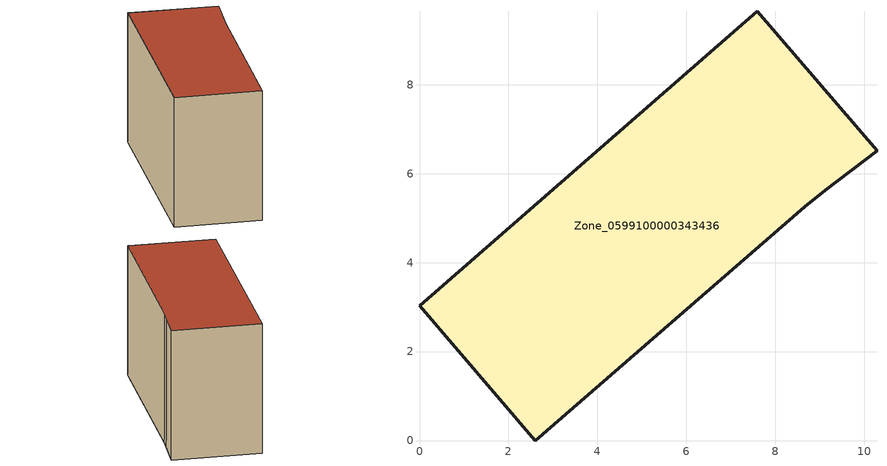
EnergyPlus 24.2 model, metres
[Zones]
Zone_0599100000343436
 floor ground (C_G): 8.67,5.26 2.6,0 0,3.04 7.6,9.65 10.29,6.51 9.13,5.63 z0
 wall outside (C_F): 7.6,9.65 0,3.04 2.6,0 8.67,5.26 9.13,5.63 10.29,6.51 7.6,9.65 z0:6.22
 roof outside (C_R): 9.13,5.63 10.29,6.51 7.6,9.65 0,3.04 2.6,0 8.67,5.26 z6.22
[BUILDING]
Pand.0599100000343436: North Axis=0; Terrain=City; Loads Convergence Tolerance Value=0.04; Temperature Convergence Tolerance Value=0.4; Solar Distribution=FullExterior; Maximum Number of Warmup Days=25; Minimum Number of Warmup Days=1
[Site:Location]
Rotterdam.The.Hague.AP_ZH_NLD Design_Conditions: Latitude=51.96; Longitude=4.45; Time Zone=1; Elevation=-4.5
[SITE:GROUNDTEMPERATURE:BUILDINGSURFACE]
18, 18, 18, 18, 18, 18, 18, 18, 18, 18, 18, 18
[MATERIAL] Thermal Absorptance=0.9; Solar Absorptance=0.7; Visible Absorptance=0.7
Name | Roughness | Thickness | Conductivity | Density | Specific Heat
G.TI.1992-2005 | MediumSmooth | 0.15 | 0.06 | 540 | 1210
F.TI.1992-2005 | Rough | 0.3 | 0.12 | 1920 | 840
R.TI.1992-2005 | MediumRough | 0.2 | 0.08 | 1500 | 1000
[CONSTRUCTION]
C_G: G.TI.1992-2005
C_F: F.TI.1992-2005
C_R: R.TI.1992-2005
[ZONE]
Zone_0599100000343436: Type=1; Multiplier=1; Ceiling Height=Autocalculate; Volume=Autocalculate; Floor Area=autocalculate; Part of Total Floor Area=Yes
[ZONEINFILTRATION:DESIGNFLOWRATE]
Infil_Zone_0599100000343436: Zone or ZoneList or Space or SpaceList=Zone_0599100000343436; Schedule=AlwaysOn; Design Flow Rate Calculation Method=Flow/Area; Flow Rate per Floor Area=0.0015; Constant Term Coefficient=1; Temperature Term Coefficient=0; Velocity Term Coefficient=0; Velocity Squared Term Coefficient=0
[HVACTEMPLATE:ZONE:IDEALLOADSAIRSYSTEM]
Zone_0599100000343436: Maximum Heating Supply Air Temperature=50; Minimum Cooling Supply Air Temperature=13; Maximum Heating Supply Air Humidity Ratio=0.0156; Minimum Cooling Supply Air Humidity Ratio=0.0077; Heating Limit=NoLimit; Cooling Limit=NoLimit; Dehumidification Control Type=ConstantSensibleHeatRatio; Cooling Sensible Heat Ratio=0.7; Dehumidification Setpoint=60; Humidification Control Type=None; Humidification Setpoint=30; Outdoor Air Method=None; Outdoor Air Flow Rate per Person=0.00944; Outdoor Air Flow Rate per Zone Floor Area=0; Outdoor Air Flow Rate per Zone=0; Demand Controlled Ventilation Type=None; Outdoor Air Economizer Type=NoEconomizer; Heat Recovery Type=None; Sensible Heat Recovery Effectiveness=0.7; Latent Heat Recovery Effectiveness=0.65
[ZONECONTROL:THERMOSTAT]
ThermostatControl_Zone_0599100000343436: Zone or ZoneList=Zone_0599100000343436; Control Type Schedule=DualSetpointControlType; Control 1=Thermostat_Zone_0599100000343436; Temperature Difference Between Cutout And Setpoint=0
[THERMOSTATSETPOINT:DUALSETPOINT]
Thermostat_Zone_0599100000343436: Heating Setpoint Temperature Schedule=HeatingSetpoint_Zone_0599100000343436; Cooling Setpoint Temperature Schedule=CoolingSetpoint_Zone_0599100000343436
[SCHEDULE:COMPACT]
HeatingSetpoint_Zone_0599100000343436: Through: 12/31, For: AllDays, Until: 24:00, 21
CoolingSetpoint_Zone_0599100000343436: Through: 12/31, For: AllDays, Until: 24:00, 24
DualSetpointControlType: Through: 12/31, For: AllDays, Until: 24:00, 4
AlwaysOn: Through: 12/31, For: AllDays, Until: 24:00, 1
